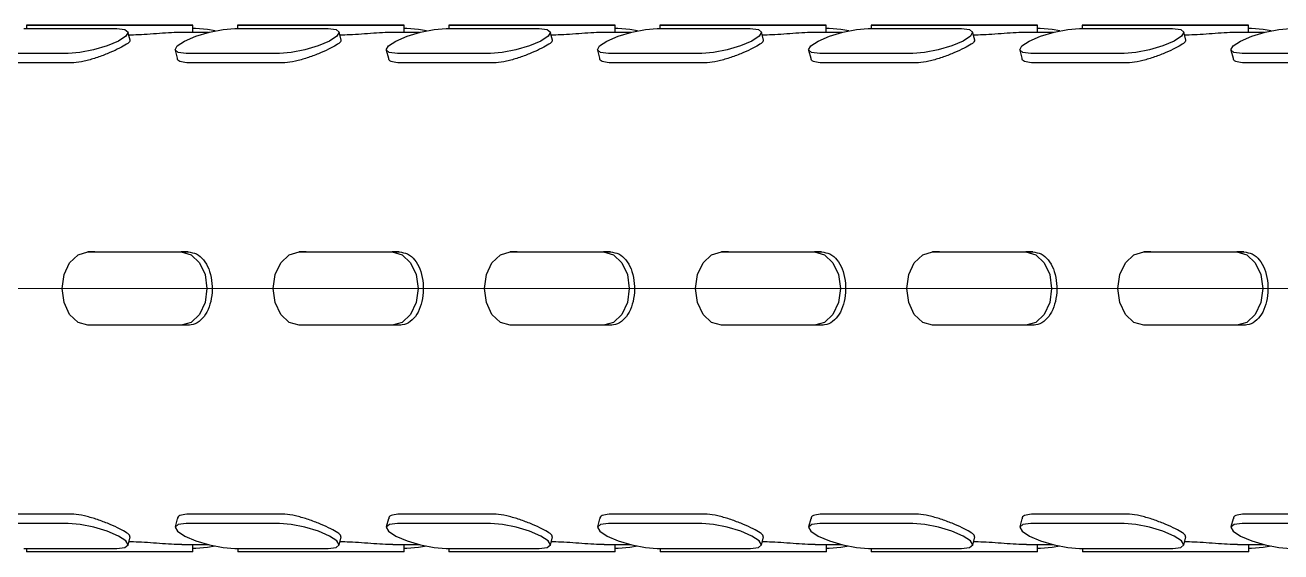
# Model space of a CAD drawing. Extents: x 13 to 1049, y 29 to 427.
# Drawn here: x 172.82 to 189.97, y 215.38 to 222.58 of the extents above; entities that cross this region are included whole.
import ezdxf

# ---------------------------------------------------------------- set-up
doc = ezdxf.new("R2010")
doc.units = 0
doc.header["$LTSCALE"] = 23.1
doc.header["$MEASUREMENT"] = 0
doc.linetypes.add('CENTERX2', pattern=[20.32, 12.7, -2.54, 2.54, -2.54])
doc.layers.get('0').update_dxf_attribs({"linetype": 'CONTINUOUS'})
doc.layers.add('中心线层', color=1, linetype='CENTERX2', lineweight=25)

msp = doc.modelspace()

# ---------------------------------------------------------------- linework, layer by layer
at = {"color": 7, "linetype": 'Continuous', "lineweight": 25}
for p, q in [((172.796, 222.52901), (174.0688, 222.52901)), ((172.83441, 222.57518), (172.83441, 222.52901)), ((174.25365, 222.57515), (172.98085, 222.57515)), ((173.68796, 222.57533), (174.96075, 222.57533)), ((175.10721, 222.47524), (175.1072, 222.5753)), ((175.14561, 222.52927), (175.10721, 222.52927)), ((175.681, 222.52901), (176.95379, 222.52901)), ((175.7194, 222.57518), (175.71941, 222.52901)), ((177.13864, 222.57515), (175.86585, 222.57515)), ((176.57296, 222.57533), (177.84575, 222.57533)), ((177.99221, 222.47524), (177.9922, 222.5753)), ((178.03061, 222.52927), (177.9922, 222.52927)), ((178.56599, 222.52901), (179.83879, 222.52901)), ((178.6044, 222.57518), (178.6044, 222.52901)), ((180.02364, 222.57515), (178.75085, 222.57515)), ((179.45795, 222.57533), (180.73074, 222.57533)), ((180.8772, 222.47524), (180.87719, 222.5753)), ((180.91561, 222.52927), (180.8772, 222.52927)), ((181.45099, 222.52901), (182.72378, 222.52901)), ((181.48939, 222.57518), (181.4894, 222.52901)), ((182.90863, 222.57515), (181.63584, 222.57515)), ((182.34295, 222.57533), (183.61574, 222.57533)), ((183.7622, 222.47524), (183.76219, 222.5753)), ((183.8006, 222.52927), (183.76219, 222.52927)), ((184.33599, 222.52901), (185.60878, 222.52901)), ((184.37439, 222.57518), (184.3744, 222.52901)), ((185.79363, 222.57515), (184.52084, 222.57515)), ((185.22794, 222.57533), (186.50074, 222.57533)), ((186.64719, 222.47524), (186.64718, 222.5753)), ((186.6856, 222.52927), (186.64719, 222.52927)), ((187.22098, 222.52901), (188.49377, 222.52901)), ((187.25939, 222.57518), (187.25939, 222.52901)), ((188.67862, 222.57515), (187.40583, 222.57515)), ((188.11294, 222.57533), (189.38573, 222.57533)), ((189.53219, 222.47524), (189.53218, 222.5753)), ((189.57059, 222.52927), (189.53218, 222.52927)), ((174.2496, 222.37072), (174.22079, 222.48261)), ((174.25366, 222.43926), (174.23195, 222.43926)), ((175.31924, 222.47524), (174.95674, 222.47524)), ((177.1346, 222.37072), (177.10578, 222.48261)), ((177.13866, 222.43926), (177.11695, 222.43926)), ((178.20424, 222.47524), (177.84174, 222.47524)), ((180.01959, 222.37072), (179.99078, 222.48261)), ((180.02365, 222.43926), (180.00194, 222.43926)), ((181.08923, 222.47524), (180.72673, 222.47524)), ((182.90459, 222.37072), (182.87578, 222.48261)), ((182.90865, 222.43926), (182.88694, 222.43926)), ((183.97423, 222.47524), (183.61173, 222.47524)), ((185.78958, 222.37072), (185.76077, 222.48261)), ((185.79365, 222.43926), (185.77193, 222.43926)), ((186.85923, 222.47524), (186.49672, 222.47524)), ((188.67458, 222.37072), (188.64577, 222.48261)), ((188.67864, 222.43926), (188.65693, 222.43926)), ((189.74422, 222.47524), (189.38172, 222.47524)), ((173.40437, 222.18683), (172.13158, 222.18683)), ((174.86458, 222.23324), (174.89339, 222.12135)), ((176.28937, 222.18683), (175.01658, 222.18683)), ((177.74958, 222.23324), (177.77839, 222.12135)), ((179.17437, 222.18683), (177.90157, 222.18683)), ((180.63458, 222.23324), (180.66339, 222.12135)), ((182.05936, 222.18683), (180.78657, 222.18683)), ((183.51957, 222.23324), (183.54838, 222.12135)), ((184.94436, 222.18683), (183.67156, 222.18683)), ((186.40457, 222.23324), (186.43338, 222.12135)), ((187.82935, 222.18683), (186.55656, 222.18683)), ((189.28956, 222.23324), (189.31837, 222.12135)), ((190.71435, 222.18683), (189.44156, 222.18683)), ((173.43726, 222.05914), (172.16446, 222.05914)), ((176.32225, 222.05914), (175.04946, 222.05914)), ((179.20725, 222.05914), (177.93445, 222.05914)), ((182.09224, 222.05914), (180.81945, 222.05914)), ((184.97724, 222.05914), (183.70445, 222.05914)), ((187.86223, 222.05914), (186.58944, 222.05914)), ((190.74723, 222.05914), (189.47444, 222.05914)), ((173.77029, 219.47465), (173.67419, 219.47462)), ((173.67419, 219.47462), (174.94699, 219.47462)), ((173.77029, 219.47465), (175.04308, 219.47465)), ((175.04308, 219.47465), (174.94699, 219.47462)), ((176.65529, 219.47465), (176.55919, 219.47462)), ((176.55919, 219.47462), (177.83198, 219.47462)), ((176.65529, 219.47465), (177.92808, 219.47465)), ((177.92808, 219.47465), (177.83198, 219.47462)), ((179.54028, 219.47465), (179.44419, 219.47462)), ((179.44419, 219.47462), (180.71698, 219.47462)), ((179.54028, 219.47465), (180.81307, 219.47465)), ((180.81307, 219.47465), (180.71698, 219.47462)), ((182.42528, 219.47465), (182.32918, 219.47462)), ((182.32918, 219.47462), (183.60197, 219.47462)), ((182.42528, 219.47465), (183.69807, 219.47465)), ((183.69807, 219.47465), (183.60197, 219.47462)), ((185.31027, 219.47465), (185.21418, 219.47462)), ((185.21418, 219.47462), (186.48697, 219.47462)), ((185.31027, 219.47465), (186.58306, 219.47465)), ((186.58306, 219.47465), (186.48697, 219.47462)), ((188.19527, 219.47465), (188.09917, 219.47462)), ((188.09917, 219.47462), (189.37197, 219.47462)), ((188.19527, 219.47465), (189.46806, 219.47465)), ((189.46806, 219.47465), (189.37197, 219.47462)), ((174.94711, 218.47462), (173.67432, 218.47462)), ((175.0432, 218.47465), (174.94711, 218.47462)), ((177.8321, 218.47462), (176.55931, 218.47462)), ((177.9282, 218.47465), (177.8321, 218.47462)), ((180.7171, 218.47462), (179.44431, 218.47462)), ((180.81319, 218.47465), (180.7171, 218.47462)), ((183.6021, 218.47462), (182.3293, 218.47462)), ((183.69819, 218.47465), (183.6021, 218.47462)), ((186.48709, 218.47462), (185.2143, 218.47462)), ((186.58319, 218.47465), (186.48709, 218.47462)), ((189.37209, 218.47462), (188.09929, 218.47462)), ((189.46818, 218.47465), (189.37209, 218.47462)), ((173.438, 215.89078), (172.16521, 215.89078)), ((176.323, 215.89078), (175.05021, 215.89078)), ((179.208, 215.89078), (177.9352, 215.89078)), ((182.09299, 215.89078), (180.8202, 215.89078)), ((184.97799, 215.89078), (183.70519, 215.89078)), ((187.86298, 215.89078), (186.59019, 215.89078)), ((190.74798, 215.89078), (189.47519, 215.89078)), ((173.40515, 215.76306), (172.13236, 215.76306)), ((174.89416, 215.82859), (174.86537, 215.71669)), ((176.29015, 215.76306), (175.01736, 215.76306)), ((177.77915, 215.82859), (177.75037, 215.71669)), ((179.17514, 215.76306), (177.90235, 215.76306)), ((180.66415, 215.82859), (180.63536, 215.71669)), ((182.06014, 215.76306), (180.78735, 215.76306)), ((183.54914, 215.82859), (183.52036, 215.71669)), ((184.94514, 215.76306), (183.67234, 215.76306)), ((186.43414, 215.82859), (186.40536, 215.71669)), ((187.83013, 215.76306), (186.55734, 215.76306)), ((189.31913, 215.82859), (189.29035, 215.71669)), ((190.71513, 215.76306), (189.44234, 215.76306)), ((174.22164, 215.46758), (174.25042, 215.57947)), ((174.2545, 215.51105), (174.23283, 215.51105)), ((177.10664, 215.46758), (177.13542, 215.57947)), ((177.1395, 215.51105), (177.11782, 215.51105)), ((179.99163, 215.46758), (180.02042, 215.57947)), ((180.02449, 215.51105), (180.00282, 215.51105)), ((182.87663, 215.46758), (182.90541, 215.57947)), ((182.90949, 215.51105), (182.88781, 215.51105)), ((185.76162, 215.46758), (185.79041, 215.57947)), ((185.79449, 215.51105), (185.77281, 215.51105)), ((188.64662, 215.46758), (188.6754, 215.57947)), ((188.67948, 215.51105), (188.6578, 215.51105)), ((172.79687, 215.42121), (174.06966, 215.42121)), ((172.83528, 215.42121), (172.83528, 215.37518)), ((174.25452, 215.37515), (172.98173, 215.37515)), ((174.95679, 215.47524), (175.31888, 215.47524)), ((175.10807, 215.3753), (175.10806, 215.47524)), ((175.14648, 215.42147), (175.10807, 215.42147)), ((175.68186, 215.42121), (176.95465, 215.42121)), ((175.72027, 215.42121), (175.72028, 215.37518)), ((177.13952, 215.37515), (175.86672, 215.37515)), ((177.84178, 215.47524), (178.20388, 215.47524)), ((177.99307, 215.3753), (177.99306, 215.47524)), ((178.03147, 215.42147), (177.99306, 215.42147)), ((178.56686, 215.42121), (179.83965, 215.42121)), ((178.60527, 215.42121), (178.60527, 215.37518)), ((180.02451, 215.37515), (178.75172, 215.37515)), ((180.72678, 215.47524), (181.08887, 215.47524)), ((180.87806, 215.3753), (180.87805, 215.47524)), ((180.91647, 215.42147), (180.87806, 215.42147)), ((181.45185, 215.42121), (182.72464, 215.42121)), ((181.49026, 215.42121), (181.49027, 215.37518)), ((182.90951, 215.37515), (181.63671, 215.37515)), ((183.61178, 215.47524), (183.97387, 215.47524)), ((183.76306, 215.3753), (183.76305, 215.47524)), ((183.80146, 215.42147), (183.76305, 215.42147)), ((184.33685, 215.42121), (185.60964, 215.42121)), ((184.37526, 215.42121), (184.37526, 215.37518)), ((185.7945, 215.37515), (184.52171, 215.37515)), ((186.49677, 215.47524), (186.85886, 215.47524)), ((186.64806, 215.3753), (186.64804, 215.47524)), ((186.68646, 215.42147), (186.64805, 215.42147)), ((187.22184, 215.42121), (188.49464, 215.42121)), ((187.26025, 215.42121), (187.26026, 215.37518)), ((188.6795, 215.37515), (187.40671, 215.37515)), ((189.38177, 215.47524), (189.74386, 215.47524)), ((189.53305, 215.3753), (189.53304, 215.47524)), ((189.57146, 215.42147), (189.53305, 215.42147))]:
    msp.add_line(p, q, dxfattribs=at)
at = {"color": 7, "linetype": 'Continuous', "lineweight": 25, "flags": 128}
for points in [[(172.98085, 222.57515), (172.87247, 222.57516), (172.83441, 222.57518), (172.87247, 222.57521), (172.98085, 222.57524), (173.14307, 222.57527), (173.33441, 222.5753), (173.52575, 222.57532), (173.68796, 222.57533)], [(174.0688, 222.52901), (174.17881, 222.51599), (174.22149, 222.4789), (174.19036, 222.4234), (174.09014, 222.35792), (173.93609, 222.29245), (173.75168, 222.23694), (173.56496, 222.19985), (173.40437, 222.18683)], [(174.96075, 222.57533), (175.06914, 222.57532), (175.1072, 222.5753), (175.06914, 222.57527), (174.96075, 222.57524), (174.79854, 222.57521), (174.6072, 222.57518), (174.41586, 222.57516), (174.25365, 222.57515)], [(175.01658, 222.18683), (174.90657, 222.19985), (174.86388, 222.23694), (174.89502, 222.29245), (174.99523, 222.35792), (175.14928, 222.4234), (175.3337, 222.4789), (175.52041, 222.51599), (175.681, 222.52901)], [(175.41401, 222.49723), (175.3062, 222.51626), (175.14561, 222.52927)], [(175.86585, 222.57515), (175.75746, 222.57516), (175.7194, 222.57518), (175.75746, 222.57521), (175.86585, 222.57524), (176.02806, 222.57527), (176.2194, 222.5753), (176.41074, 222.57532), (176.57296, 222.57533)], [(176.95379, 222.52901), (177.0638, 222.51599), (177.10649, 222.4789), (177.07535, 222.4234), (176.97513, 222.35792), (176.82109, 222.29245), (176.63667, 222.23694), (176.44996, 222.19985), (176.28937, 222.18683)], [(177.84575, 222.57533), (177.95413, 222.57532), (177.9922, 222.5753), (177.95413, 222.57527), (177.84575, 222.57524), (177.68354, 222.57521), (177.4922, 222.57518), (177.30085, 222.57516), (177.13864, 222.57515)], [(177.90157, 222.18683), (177.79156, 222.19985), (177.74888, 222.23694), (177.78001, 222.29245), (177.88023, 222.35792), (178.03427, 222.4234), (178.21869, 222.4789), (178.40541, 222.51599), (178.56599, 222.52901)], [(178.29901, 222.49723), (178.1912, 222.51626), (178.03061, 222.52927)], [(178.75085, 222.57515), (178.64246, 222.57516), (178.6044, 222.57518), (178.64246, 222.57521), (178.75085, 222.57524), (178.91306, 222.57527), (179.1044, 222.5753), (179.29574, 222.57532), (179.45795, 222.57533)], [(179.83879, 222.52901), (179.9488, 222.51599), (179.99148, 222.4789), (179.96035, 222.4234), (179.86013, 222.35792), (179.70609, 222.29245), (179.52167, 222.23694), (179.33495, 222.19985), (179.17437, 222.18683)], [(180.73074, 222.57533), (180.83913, 222.57532), (180.87719, 222.5753), (180.83913, 222.57527), (180.73074, 222.57524), (180.56853, 222.57521), (180.37719, 222.57518), (180.18585, 222.57516), (180.02364, 222.57515)], [(180.78657, 222.18683), (180.67656, 222.19985), (180.63387, 222.23694), (180.66501, 222.29245), (180.76523, 222.35792), (180.91927, 222.4234), (181.10369, 222.4789), (181.2904, 222.51599), (181.45099, 222.52901)], [(181.18401, 222.49723), (181.0762, 222.51626), (180.91561, 222.52927)], [(181.63584, 222.57515), (181.52745, 222.57516), (181.48939, 222.57518), (181.52745, 222.57521), (181.63584, 222.57524), (181.79805, 222.57527), (181.98939, 222.5753), (182.18074, 222.57532), (182.34295, 222.57533)], [(182.72378, 222.52901), (182.83379, 222.51599), (182.87648, 222.4789), (182.84534, 222.4234), (182.74513, 222.35792), (182.59108, 222.29245), (182.40666, 222.23694), (182.21995, 222.19985), (182.05936, 222.18683)], [(183.61574, 222.57533), (183.72413, 222.57532), (183.76219, 222.5753), (183.72413, 222.57527), (183.61574, 222.57524), (183.45353, 222.57521), (183.26219, 222.57518), (183.07084, 222.57516), (182.90863, 222.57515)], [(183.67156, 222.18683), (183.56155, 222.19985), (183.51887, 222.23694), (183.55, 222.29245), (183.65022, 222.35792), (183.80427, 222.4234), (183.98868, 222.4789), (184.1754, 222.51599), (184.33599, 222.52901)], [(184.069, 222.49723), (183.96119, 222.51626), (183.8006, 222.52927)], [(184.52084, 222.57515), (184.41245, 222.57516), (184.37439, 222.57518), (184.41245, 222.57521), (184.52084, 222.57524), (184.68305, 222.57527), (184.87439, 222.5753), (185.06573, 222.57532), (185.22794, 222.57533)], [(185.60878, 222.52901), (185.71879, 222.51599), (185.76148, 222.4789), (185.73034, 222.4234), (185.63012, 222.35792), (185.47608, 222.29245), (185.29166, 222.23694), (185.10494, 222.19985), (184.94436, 222.18683)], [(186.50074, 222.57533), (186.60912, 222.57532), (186.64718, 222.5753), (186.60912, 222.57527), (186.50074, 222.57524), (186.33852, 222.57521), (186.14718, 222.57518), (185.95584, 222.57516), (185.79363, 222.57515)], [(186.55656, 222.18683), (186.44655, 222.19985), (186.40386, 222.23694), (186.435, 222.29245), (186.53522, 222.35792), (186.68926, 222.4234), (186.87368, 222.4789), (187.06039, 222.51599), (187.22098, 222.52901)], [(186.954, 222.49723), (186.84619, 222.51626), (186.6856, 222.52927)], [(187.40583, 222.57515), (187.29745, 222.57516), (187.25939, 222.57518), (187.29745, 222.57521), (187.40583, 222.57524), (187.56804, 222.57527), (187.75939, 222.5753), (187.95073, 222.57532), (188.11294, 222.57533)], [(188.49377, 222.52901), (188.60378, 222.51599), (188.64647, 222.4789), (188.61534, 222.4234), (188.51512, 222.35792), (188.36107, 222.29245), (188.17665, 222.23694), (187.98994, 222.19985), (187.82935, 222.18683)], [(189.38573, 222.57533), (189.49412, 222.57532), (189.53218, 222.5753), (189.49412, 222.57527), (189.38573, 222.57524), (189.22352, 222.57521), (189.03218, 222.57518), (188.84084, 222.57516), (188.67862, 222.57515)], [(189.44156, 222.18683), (189.33154, 222.19985), (189.28886, 222.23694), (189.31999, 222.29245), (189.42021, 222.35792), (189.57426, 222.4234), (189.75867, 222.4789), (189.94539, 222.51599), (190.10598, 222.52901)], [(189.83899, 222.49723), (189.73118, 222.51626), (189.57059, 222.52927)], [(173.67432, 218.47462), (173.53901, 218.51268), (173.4243, 218.62107), (173.34764, 218.78328), (173.3207, 218.97462), (173.34759, 219.16596), (173.42421, 219.32818), (173.5389, 219.43656), (173.67419, 219.47462)], [(174.94699, 219.47462), (175.08229, 219.43656), (175.197, 219.32818), (175.27367, 219.16596), (175.3006, 218.97462), (175.27371, 218.78328), (175.19709, 218.62107), (175.0824, 218.51268), (174.94711, 218.47462)], [(176.55931, 218.47462), (176.42401, 218.51268), (176.30929, 218.62107), (176.23263, 218.78328), (176.2057, 218.97462), (176.23259, 219.16596), (176.30921, 219.32818), (176.4239, 219.43656), (176.55919, 219.47462)], [(177.83198, 219.47462), (177.96729, 219.43656), (178.082, 219.32818), (178.15866, 219.16596), (178.1856, 218.97462), (178.15871, 218.78328), (178.08209, 218.62107), (177.9674, 218.51268), (177.8321, 218.47462)], [(179.44431, 218.47462), (179.309, 218.51268), (179.19429, 218.62107), (179.11763, 218.78328), (179.09069, 218.97462), (179.11758, 219.16596), (179.1942, 219.32818), (179.30889, 219.43656), (179.44419, 219.47462)], [(180.71698, 219.47462), (180.85228, 219.43656), (180.967, 219.32818), (181.04366, 219.16596), (181.07059, 218.97462), (181.0437, 218.78328), (180.96708, 218.62107), (180.85239, 218.51268), (180.7171, 218.47462)], [(182.3293, 218.47462), (182.194, 218.51268), (182.07929, 218.62107), (182.00262, 218.78328), (181.97569, 218.97462), (182.00258, 219.16596), (182.0792, 219.32818), (182.19389, 219.43656), (182.32918, 219.47462)], [(183.60197, 219.47462), (183.73728, 219.43656), (183.85199, 219.32818), (183.92865, 219.16596), (183.95559, 218.97462), (183.9287, 218.78328), (183.85208, 218.62107), (183.73739, 218.51268), (183.6021, 218.47462)], [(185.2143, 218.47462), (185.079, 218.51268), (184.96428, 218.62107), (184.88762, 218.78328), (184.86068, 218.97462), (184.88757, 219.16596), (184.9642, 219.32818), (185.07888, 219.43656), (185.21418, 219.47462)], [(186.48697, 219.47462), (186.62227, 219.43656), (186.73699, 219.32818), (186.81365, 219.16596), (186.84058, 218.97462), (186.81369, 218.78328), (186.73707, 218.62107), (186.62239, 218.51268), (186.48709, 218.47462)], [(188.09929, 218.47462), (187.96399, 218.51268), (187.84928, 218.62107), (187.77262, 218.78328), (187.74568, 218.97462), (187.77257, 219.16596), (187.84919, 219.32818), (187.96388, 219.43656), (188.09917, 219.47462)], [(189.37197, 219.47462), (189.50727, 219.43656), (189.62198, 219.32818), (189.69864, 219.16596), (189.72558, 218.97462), (189.69869, 218.78328), (189.62207, 218.62107), (189.50738, 218.51268), (189.37209, 218.47462)], [(174.06966, 215.42121), (174.17967, 215.43422), (174.22234, 215.47127), (174.19119, 215.52672), (174.09096, 215.59213), (173.9369, 215.65755), (173.75247, 215.713), (173.56574, 215.75005), (173.40515, 215.76306)], [(175.01736, 215.76306), (174.90735, 215.75005), (174.86467, 215.713), (174.89582, 215.65755), (174.99606, 215.59213), (175.15012, 215.52672), (175.33455, 215.47127), (175.52127, 215.43422), (175.68186, 215.42121)], [(176.95465, 215.42121), (177.06466, 215.43422), (177.10734, 215.47127), (177.07619, 215.52672), (176.97595, 215.59213), (176.82189, 215.65755), (176.63746, 215.713), (176.45074, 215.75005), (176.29015, 215.76306)], [(177.90235, 215.76306), (177.79234, 215.75005), (177.74967, 215.713), (177.78082, 215.65755), (177.88105, 215.59213), (178.03511, 215.52672), (178.21954, 215.47127), (178.40627, 215.43422), (178.56686, 215.42121)], [(179.83965, 215.42121), (179.94966, 215.43422), (179.99233, 215.47127), (179.96119, 215.52672), (179.86095, 215.59213), (179.70689, 215.65755), (179.52246, 215.713), (179.33574, 215.75005), (179.17514, 215.76306)], [(180.78735, 215.76306), (180.67734, 215.75005), (180.63466, 215.713), (180.66581, 215.65755), (180.76605, 215.59213), (180.92011, 215.52672), (181.10454, 215.47127), (181.29126, 215.43422), (181.45185, 215.42121)], [(182.72464, 215.42121), (182.83465, 215.43422), (182.87733, 215.47127), (182.84618, 215.52672), (182.74595, 215.59213), (182.59189, 215.65755), (182.40745, 215.713), (182.22073, 215.75005), (182.06014, 215.76306)], [(183.67234, 215.76306), (183.56234, 215.75005), (183.51966, 215.713), (183.55081, 215.65755), (183.65104, 215.59213), (183.8051, 215.52672), (183.98953, 215.47127), (184.17626, 215.43422), (184.33685, 215.42121)], [(185.60964, 215.42121), (185.71965, 215.43422), (185.76233, 215.47127), (185.73118, 215.52672), (185.63094, 215.59213), (185.47688, 215.65755), (185.29245, 215.713), (185.10573, 215.75005), (184.94514, 215.76306)], [(186.55734, 215.76306), (186.44733, 215.75005), (186.40465, 215.713), (186.4358, 215.65755), (186.53604, 215.59213), (186.6901, 215.52672), (186.87453, 215.47127), (187.06125, 215.43422), (187.22184, 215.42121)], [(188.49464, 215.42121), (188.60464, 215.43422), (188.64732, 215.47127), (188.61617, 215.52672), (188.51594, 215.59213), (188.36188, 215.65755), (188.17745, 215.713), (187.99072, 215.75005), (187.83013, 215.76306)], [(189.44234, 215.76306), (189.33233, 215.75005), (189.28965, 215.713), (189.3208, 215.65755), (189.42103, 215.59213), (189.57509, 215.52672), (189.75953, 215.47127), (189.94625, 215.43422), (190.10684, 215.42121)], [(172.98173, 215.37515), (172.87334, 215.37516), (172.83528, 215.37518)], [(175.10807, 215.3753), (175.07001, 215.37527), (174.96163, 215.37524), (174.79941, 215.37521), (174.60807, 215.37518), (174.41673, 215.37516), (174.25452, 215.37515)], [(175.41346, 215.45325), (175.30706, 215.43449), (175.14648, 215.42147)], [(175.86672, 215.37515), (175.75834, 215.37516), (175.72028, 215.37518)], [(177.99307, 215.3753), (177.95501, 215.37527), (177.84662, 215.37524), (177.68441, 215.37521), (177.49307, 215.37518), (177.30173, 215.37516), (177.13952, 215.37515)], [(178.29846, 215.45325), (178.19206, 215.43449), (178.03147, 215.42147)], [(178.75172, 215.37515), (178.64333, 215.37516), (178.60527, 215.37518)], [(180.87806, 215.3753), (180.84, 215.37527), (180.73162, 215.37524), (180.56941, 215.37521), (180.37806, 215.37518), (180.18672, 215.37516), (180.02451, 215.37515)], [(181.18345, 215.45325), (181.07706, 215.43449), (180.91647, 215.42147)], [(181.63671, 215.37515), (181.52833, 215.37516), (181.49027, 215.37518)], [(183.76306, 215.3753), (183.725, 215.37527), (183.61661, 215.37524), (183.4544, 215.37521), (183.26306, 215.37518), (183.07172, 215.37516), (182.90951, 215.37515)], [(184.06845, 215.45325), (183.96205, 215.43449), (183.80146, 215.42147)], [(184.52171, 215.37515), (184.41332, 215.37516), (184.37526, 215.37518)], [(186.64806, 215.3753), (186.61, 215.37527), (186.50161, 215.37524), (186.3394, 215.37521), (186.14806, 215.37518), (185.95671, 215.37516), (185.7945, 215.37515)], [(186.95344, 215.45325), (186.84705, 215.43449), (186.68646, 215.42147)], [(187.40671, 215.37515), (187.29832, 215.37516), (187.26026, 215.37518)], [(189.53305, 215.3753), (189.49499, 215.37527), (189.3866, 215.37524), (189.22439, 215.37521), (189.03305, 215.37518), (188.84171, 215.37516), (188.6795, 215.37515)], [(189.83844, 215.45325), (189.73204, 215.43449), (189.57146, 215.42147)]]:
    msp.add_lwpolyline(points, dxfattribs=at)
at = {"color": 7, "linetype": 'Continuous', "lineweight": 25}
for points, knots in [([(174.24446, 222.36951), (174.24533, 222.36225), (174.24736, 222.34527), (174.18691, 222.30231), (174.08162, 222.24569), (173.94128, 222.18341), (173.78273, 222.12459), (173.62181, 222.07933), (173.50621, 222.06073), (173.45125, 222.05946), (173.43726, 222.05914)], [0, 0, 0, 0, 0.105973743, 0.24772927, 0.388511151, 0.528276987, 0.668536952, 0.810044302, 0.951631, 1, 1, 1, 1]), ([(174.95674, 222.47435), (174.94475, 222.4746), (174.89728, 222.47557), (174.77525, 222.4691), (174.61003, 222.45755), (174.44136, 222.44533), (174.32288, 222.43974), (174.26771, 222.43935), (174.25366, 222.43926)], [0, 0, 0, 0, 0.0716255, 0.28382076, 0.49676622, 0.71160549, 0.92656522, 1, 1, 1, 1]), ([(177.12945, 222.36951), (177.13032, 222.36225), (177.13236, 222.34527), (177.07191, 222.30231), (176.96661, 222.24569), (176.82627, 222.18341), (176.66773, 222.12459), (176.5068, 222.07933), (176.3912, 222.06073), (176.33625, 222.05946), (176.32225, 222.05914)], [0, 0, 0, 0, 0.10597374, 0.24772927, 0.38851115, 0.52827699, 0.66853695, 0.8100443, 0.951631, 1, 1, 1, 1]), ([(177.84173, 222.47435), (177.82975, 222.4746), (177.78227, 222.47557), (177.66025, 222.4691), (177.49502, 222.45755), (177.32636, 222.44533), (177.20788, 222.43974), (177.15271, 222.43935), (177.13866, 222.43926)], [0, 0, 0, 0, 0.0716255, 0.28382076, 0.49676622, 0.71160549, 0.92656522, 1, 1, 1, 1]), ([(180.01445, 222.36951), (180.01532, 222.36225), (180.01736, 222.34527), (179.9569, 222.30231), (179.85161, 222.24569), (179.71127, 222.18341), (179.55272, 222.12459), (179.3918, 222.07933), (179.2762, 222.06073), (179.22124, 222.05946), (179.20725, 222.05914)], [0, 0, 0, 0, 0.10597374, 0.24772927, 0.38851115, 0.52827699, 0.66853695, 0.8100443, 0.951631, 1, 1, 1, 1]), ([(180.72673, 222.47435), (180.71475, 222.4746), (180.66727, 222.47557), (180.54525, 222.4691), (180.38002, 222.45755), (180.21136, 222.44533), (180.09287, 222.43974), (180.0377, 222.43935), (180.02365, 222.43926)], [0, 0, 0, 0, 0.0716255, 0.28382076, 0.49676622, 0.71160549, 0.92656522, 1, 1, 1, 1]), ([(182.89945, 222.36951), (182.90032, 222.36225), (182.90235, 222.34527), (182.8419, 222.30231), (182.7366, 222.24569), (182.59627, 222.18341), (182.43772, 222.12459), (182.27679, 222.07933), (182.1612, 222.06073), (182.10624, 222.05946), (182.09224, 222.05914)], [0, 0, 0, 0, 0.10597374, 0.24772927, 0.38851115, 0.52827699, 0.66853695, 0.8100443, 0.951631, 1, 1, 1, 1]), ([(183.61172, 222.47435), (183.59974, 222.4746), (183.55226, 222.47557), (183.43024, 222.4691), (183.26501, 222.45755), (183.09635, 222.44533), (182.97787, 222.43974), (182.9227, 222.43935), (182.90865, 222.43926)], [0, 0, 0, 0, 0.0716255, 0.28382076, 0.49676622, 0.71160549, 0.92656522, 1, 1, 1, 1]), ([(185.78444, 222.36951), (185.78531, 222.36225), (185.78735, 222.34527), (185.72689, 222.30231), (185.6216, 222.24569), (185.48126, 222.18341), (185.32271, 222.12459), (185.16179, 222.07933), (185.04619, 222.06073), (184.99123, 222.05946), (184.97724, 222.05914)], [0, 0, 0, 0, 0.105973743, 0.24772927, 0.388511151, 0.528276987, 0.668536952, 0.810044302, 0.951631, 1, 1, 1, 1]), ([(186.49672, 222.47435), (186.48474, 222.4746), (186.43726, 222.47557), (186.31524, 222.4691), (186.15001, 222.45755), (185.98135, 222.44533), (185.86287, 222.43974), (185.80769, 222.43935), (185.79365, 222.43926)], [0, 0, 0, 0, 0.0716255, 0.28382076, 0.49676622, 0.71160549, 0.92656522, 1, 1, 1, 1]), ([(188.66944, 222.36951), (188.67031, 222.36225), (188.67234, 222.34527), (188.61189, 222.30231), (188.50659, 222.24569), (188.36626, 222.18341), (188.20771, 222.12459), (188.04678, 222.07933), (187.93119, 222.06073), (187.87623, 222.05946), (187.86223, 222.05914)], [0, 0, 0, 0, 0.10597374, 0.24772927, 0.38851115, 0.52827699, 0.66853695, 0.8100443, 0.951631, 1, 1, 1, 1]), ([(189.38171, 222.47435), (189.36973, 222.4746), (189.32225, 222.47557), (189.20023, 222.4691), (189.035, 222.45755), (188.86634, 222.44533), (188.74786, 222.43974), (188.69269, 222.43935), (188.67864, 222.43926)], [0, 0, 0, 0, 0.0716255, 0.28382076, 0.49676622, 0.71160549, 0.92656522, 1, 1, 1, 1]), ([(175.04946, 222.05914), (175.01419, 222.06196), (174.94366, 222.0676), (174.89587, 222.09526), (174.89809, 222.11801), (174.89853, 222.12257)], [0, 0, 0, 0, 0.44434114, 0.88857189, 1, 1, 1, 1]), ([(177.93445, 222.05914), (177.89918, 222.06196), (177.82865, 222.0676), (177.78087, 222.09526), (177.78309, 222.11801), (177.78353, 222.12257)], [0, 0, 0, 0, 0.44434114, 0.888571893, 1, 1, 1, 1]), ([(180.81945, 222.05914), (180.78418, 222.06196), (180.71365, 222.0676), (180.66586, 222.09526), (180.66808, 222.11801), (180.66853, 222.12257)], [0, 0, 0, 0, 0.44434114, 0.88857189, 1, 1, 1, 1]), ([(183.70445, 222.05914), (183.66918, 222.06196), (183.59864, 222.0676), (183.55086, 222.09526), (183.55308, 222.11801), (183.55352, 222.12257)], [0, 0, 0, 0, 0.44434114, 0.88857189, 1, 1, 1, 1]), ([(186.58944, 222.05914), (186.55417, 222.06196), (186.48364, 222.0676), (186.43586, 222.09526), (186.43807, 222.11801), (186.43852, 222.12257)], [0, 0, 0, 0, 0.44434114, 0.88857189, 1, 1, 1, 1]), ([(189.47444, 222.05914), (189.43917, 222.06196), (189.36864, 222.0676), (189.32085, 222.09526), (189.32307, 222.11801), (189.32351, 222.12257)], [0, 0, 0, 0, 0.44434114, 0.88857189, 1, 1, 1, 1]), ([(175.04308, 219.47465), (175.08204, 219.46917), (175.15994, 219.45824), (175.25734, 219.37303), (175.32912, 219.24709), (175.36926, 219.08895), (175.37517, 218.91852), (175.34689, 218.75513), (175.28627, 218.616), (175.19683, 218.51692), (175.10971, 218.47799), (175.0567, 218.47532), (175.0432, 218.47465)], [0, 0, 0, 0, 0.10662288, 0.21321926, 0.32050182, 0.42824208, 0.53524233, 0.64147034, 0.74807391, 0.85562555, 0.96323749, 1, 1, 1, 1]), ([(177.92808, 219.47465), (177.96703, 219.46917), (178.04494, 219.45824), (178.14234, 219.37303), (178.21411, 219.24709), (178.25426, 219.08895), (178.26016, 218.91852), (178.23189, 218.75513), (178.17126, 218.616), (178.08183, 218.51692), (177.9947, 218.47799), (177.9417, 218.47532), (177.9282, 218.47465)], [0, 0, 0, 0, 0.10662288, 0.21321926, 0.32050182, 0.42824208, 0.53524233, 0.64147034, 0.74807391, 0.85562555, 0.96323749, 1, 1, 1, 1]), ([(180.81307, 219.47465), (180.85203, 219.46917), (180.92993, 219.45824), (181.02734, 219.37303), (181.09911, 219.24709), (181.13925, 219.08895), (181.14516, 218.91852), (181.11688, 218.75513), (181.05626, 218.616), (180.96682, 218.51692), (180.8797, 218.47799), (180.82669, 218.47532), (180.81319, 218.47465)], [0, 0, 0, 0, 0.10662288, 0.21321926, 0.32050182, 0.42824208, 0.53524233, 0.64147034, 0.74807391, 0.85562555, 0.96323749, 1, 1, 1, 1]), ([(183.69807, 219.47465), (183.73702, 219.46917), (183.81493, 219.45824), (183.91233, 219.37303), (183.9841, 219.24709), (184.02425, 219.08895), (184.03016, 218.91852), (184.00188, 218.75513), (183.94125, 218.616), (183.85182, 218.51692), (183.76469, 218.47799), (183.71169, 218.47532), (183.69819, 218.47465)], [0, 0, 0, 0, 0.10662288, 0.21321926, 0.32050182, 0.42824208, 0.53524233, 0.64147034, 0.74807391, 0.85562555, 0.96323749, 1, 1, 1, 1]), ([(186.58306, 219.47465), (186.62202, 219.46917), (186.69992, 219.45824), (186.79733, 219.37303), (186.8691, 219.24709), (186.90925, 219.08895), (186.91515, 218.91852), (186.88687, 218.75513), (186.82625, 218.616), (186.73681, 218.51692), (186.64969, 218.47799), (186.59668, 218.47532), (186.58319, 218.47465)], [0, 0, 0, 0, 0.10662288, 0.21321926, 0.32050182, 0.42824208, 0.53524233, 0.64147034, 0.74807391, 0.85562555, 0.96323749, 1, 1, 1, 1]), ([(189.46806, 219.47465), (189.50702, 219.46917), (189.58492, 219.45824), (189.68232, 219.37303), (189.7541, 219.24709), (189.79424, 219.08895), (189.80015, 218.91852), (189.77187, 218.75513), (189.71124, 218.616), (189.62181, 218.51692), (189.53468, 218.47799), (189.48168, 218.47532), (189.46818, 218.47465)], [0, 0, 0, 0, 0.10662288, 0.21321926, 0.32050182, 0.42824208, 0.53524233, 0.64147034, 0.74807391, 0.85562555, 0.96323749, 1, 1, 1, 1]), ([(174.24528, 215.58068), (174.24615, 215.58793), (174.24818, 215.60488), (174.18772, 215.64779), (174.08241, 215.70436), (173.94206, 215.76659), (173.78349, 215.82537), (173.62256, 215.8706), (173.50696, 215.88918), (173.452, 215.89045), (173.438, 215.89078)], [0, 0, 0, 0, 0.10595035, 0.24770958, 0.38849515, 0.52826464, 0.66852828, 0.81003933, 0.95162973, 1, 1, 1, 1]), ([(175.05021, 215.89078), (175.01494, 215.88796), (174.94441, 215.88232), (174.89663, 215.85467), (174.89885, 215.83194), (174.8993, 215.82738)], [0, 0, 0, 0, 0.44430431, 0.88849825, 1, 1, 1, 1]), ([(177.13028, 215.58068), (177.13115, 215.58793), (177.13318, 215.60488), (177.07271, 215.64779), (176.96741, 215.70436), (176.82705, 215.76659), (176.66849, 215.82537), (176.50755, 215.8706), (176.39195, 215.88918), (176.33699, 215.89045), (176.323, 215.89078)], [0, 0, 0, 0, 0.10595035, 0.24770958, 0.38849515, 0.52826464, 0.66852828, 0.81003933, 0.95162973, 1, 1, 1, 1]), ([(177.9352, 215.89078), (177.89993, 215.88796), (177.8294, 215.88232), (177.78162, 215.85467), (177.78385, 215.83194), (177.78429, 215.82738)], [0, 0, 0, 0, 0.44430431, 0.88849825, 1, 1, 1, 1]), ([(180.01527, 215.58068), (180.01614, 215.58793), (180.01817, 215.60488), (179.95771, 215.64779), (179.8524, 215.70436), (179.71205, 215.76659), (179.55349, 215.82537), (179.39255, 215.8706), (179.27695, 215.88918), (179.22199, 215.89045), (179.208, 215.89078)], [0, 0, 0, 0, 0.10595035, 0.24770958, 0.38849515, 0.52826464, 0.66852828, 0.81003933, 0.95162973, 1, 1, 1, 1]), ([(180.8202, 215.89078), (180.78493, 215.88796), (180.7144, 215.88232), (180.66662, 215.85467), (180.66884, 215.83194), (180.66929, 215.82738)], [0, 0, 0, 0, 0.444304314, 0.888498251, 1, 1, 1, 1]), ([(182.90027, 215.58068), (182.90114, 215.58793), (182.90317, 215.60488), (182.8427, 215.64779), (182.7374, 215.70436), (182.59704, 215.76659), (182.43848, 215.82537), (182.27755, 215.8706), (182.16194, 215.88918), (182.10699, 215.89045), (182.09299, 215.89078)], [0, 0, 0, 0, 0.105950348, 0.247709584, 0.388495149, 0.528264643, 0.668528279, 0.810039331, 0.951629734, 1, 1, 1, 1]), ([(183.70519, 215.89078), (183.66993, 215.88796), (183.59939, 215.88232), (183.55162, 215.85467), (183.55384, 215.83194), (183.55429, 215.82738)], [0, 0, 0, 0, 0.44430431, 0.88849825, 1, 1, 1, 1]), ([(185.78526, 215.58068), (185.78613, 215.58793), (185.78816, 215.60488), (185.7277, 215.64779), (185.62239, 215.70436), (185.48204, 215.76659), (185.32348, 215.82537), (185.16254, 215.8706), (185.04694, 215.88918), (184.99198, 215.89045), (184.97799, 215.89078)], [0, 0, 0, 0, 0.10595035, 0.24770958, 0.38849515, 0.52826464, 0.66852828, 0.81003933, 0.95162973, 1, 1, 1, 1]), ([(186.59019, 215.89078), (186.55492, 215.88796), (186.48439, 215.88232), (186.43661, 215.85467), (186.43884, 215.83194), (186.43928, 215.82738)], [0, 0, 0, 0, 0.44430431, 0.88849825, 1, 1, 1, 1]), ([(188.67026, 215.58068), (188.67113, 215.58793), (188.67316, 215.60488), (188.61269, 215.64779), (188.50739, 215.70436), (188.36704, 215.76659), (188.20847, 215.82537), (188.04754, 215.8706), (187.93194, 215.88918), (187.87698, 215.89045), (187.86298, 215.89078)], [0, 0, 0, 0, 0.105950348, 0.247709584, 0.388495149, 0.528264643, 0.668528279, 0.810039331, 0.951629734, 1, 1, 1, 1]), ([(189.47519, 215.89078), (189.43992, 215.88796), (189.36939, 215.88232), (189.32161, 215.85467), (189.32383, 215.83194), (189.32428, 215.82738)], [0, 0, 0, 0, 0.44430431, 0.88849825, 1, 1, 1, 1]), ([(174.95678, 215.47612), (174.94505, 215.47587), (174.8978, 215.47488), (174.77608, 215.48131), (174.61088, 215.49281), (174.4422, 215.50499), (174.32372, 215.51057), (174.26855, 215.51095), (174.2545, 215.51105)], [0, 0, 0, 0, 0.07019808, 0.2827196, 0.49599248, 0.71116207, 0.92645231, 1, 1, 1, 1]), ([(177.84178, 215.47612), (177.83005, 215.47587), (177.7828, 215.47488), (177.66108, 215.48131), (177.49587, 215.49281), (177.3272, 215.50499), (177.20872, 215.51057), (177.15355, 215.51095), (177.1395, 215.51105)], [0, 0, 0, 0, 0.07019808, 0.2827196, 0.49599248, 0.71116207, 0.92645231, 1, 1, 1, 1]), ([(180.72678, 215.47612), (180.71504, 215.47587), (180.66779, 215.47488), (180.54607, 215.48131), (180.38087, 215.49281), (180.2122, 215.50499), (180.09372, 215.51057), (180.03854, 215.51095), (180.02449, 215.51105)], [0, 0, 0, 0, 0.07019808, 0.2827196, 0.49599248, 0.71116207, 0.92645231, 1, 1, 1, 1]), ([(183.61177, 215.47612), (183.60004, 215.47587), (183.55279, 215.47488), (183.43107, 215.48131), (183.26586, 215.49281), (183.09719, 215.50499), (182.97871, 215.51057), (182.92354, 215.51095), (182.90949, 215.51105)], [0, 0, 0, 0, 0.07019808, 0.2827196, 0.49599248, 0.71116207, 0.92645231, 1, 1, 1, 1]), ([(186.49677, 215.47612), (186.48503, 215.47587), (186.43779, 215.47488), (186.31606, 215.48131), (186.15086, 215.49281), (185.98219, 215.50499), (185.86371, 215.51057), (185.80853, 215.51095), (185.79449, 215.51105)], [0, 0, 0, 0, 0.07019808, 0.2827196, 0.49599248, 0.71116207, 0.92645231, 1, 1, 1, 1]), ([(189.38176, 215.47612), (189.37003, 215.47587), (189.32278, 215.47488), (189.20106, 215.48131), (189.03585, 215.49281), (188.86718, 215.50499), (188.7487, 215.51057), (188.69353, 215.51095), (188.67948, 215.51105)], [0, 0, 0, 0, 0.07019808, 0.2827196, 0.49599248, 0.71116207, 0.92645231, 1, 1, 1, 1])]:
    msp.add_open_spline(points, degree=3, knots=knots, dxfattribs=at)
at = {"layer": '中心线层', "linetype": 'CENTERX2', "lineweight": 18}
msp.add_line((62.00829, 218.97524), (208.37611, 218.97524), dxfattribs=at)

doc.saveas('drawing.dxf')
